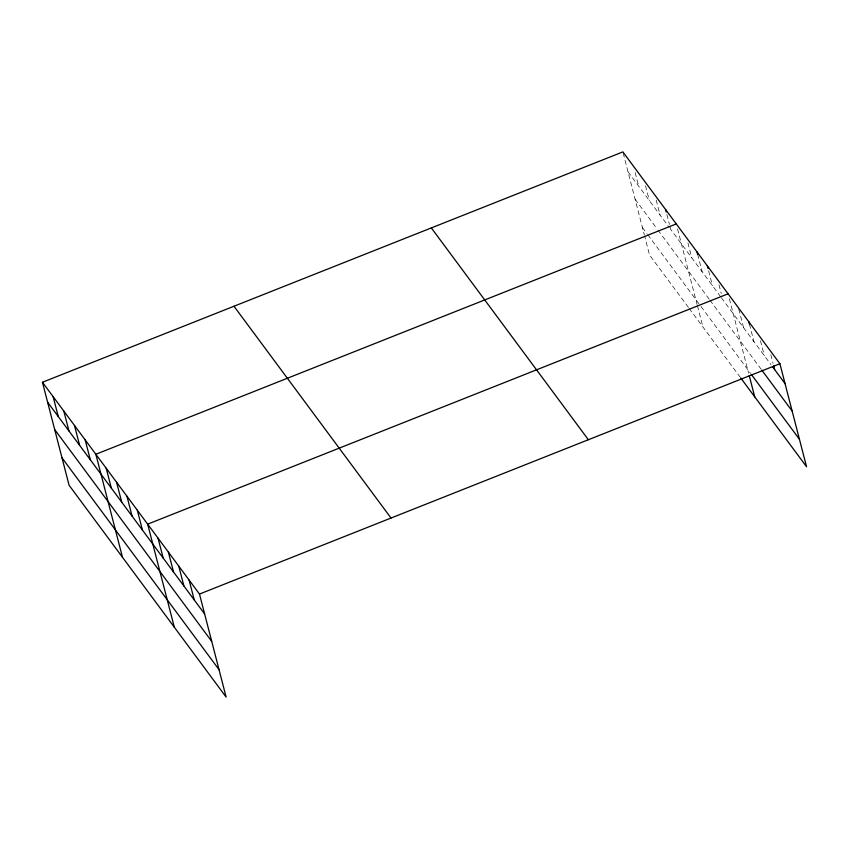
<?xml version="1.0" encoding="UTF-8"?>
<svg xmlns="http://www.w3.org/2000/svg" width="849" height="849" viewBox="0 0 849 849"><rect width="100%" height="100%" fill="white"/><g stroke="black" fill="none" stroke-linecap="round" stroke-linejoin="round"><path stroke-width="0.64" stroke-dasharray="4.25 3.18" d="M628.016 171.816L669.203 227.373M720.642 296.747L670.731 229.432L669.765 225.696M721.385 297.755L770.988 364.656M635.116 199.25L656.468 228.052M657.996 230.111L709.233 299.219M709.976 300.217L761.054 369.113M642.417 227.511L647.002 233.677M647.766 234.706L700.255 305.513M700.998 306.51L750.601 373.411M688.412 307.412L649.517 254.944L644.678 236.234M689.176 308.442L739.925 376.882M770.828 354.712L773.078 363.425M760.46 340.736L764.323 355.667M749.455 324.265L753.954 341.68M738.768 309.047L743.597 327.703M729.376 298.795L748.606 373.157M719.007 284.818L721.257 293.531M708.639 270.842L712.502 285.763M697.634 254.371L702.134 271.786M687.913 242.878L691.776 257.809M677.544 228.901L697.103 304.515M697.422 305.757L702.908 326.95M666.868 214.5L669.447 224.454M656.192 200.099L660.055 215.02M645.516 185.698L649.379 200.619M635.158 172.538L638.692 186.218M623.198 153.16L644.359 234.993"/><path stroke-width="1.27" d="M42.45 382.252L199.483 594.056L226.131 697.093L69.098 485.278L42.45 382.252L622.869 151.907L779.902 363.722L806.55 466.748L740.668 377.879M676.26 223.924L95.841 454.268L122.489 557.294M728.081 293.818L147.662 524.162L174.31 627.188M199.483 594.056L779.902 363.722M772.463 366.651L785.049 383.621M761.797 370.111L792.149 411.054M751.333 374.409L799.461 439.315M431.334 227.925L588.368 439.729M233.984 306.245L391.028 518.049M47.597 402.161L204.63 613.965M54.697 429.583L211.73 641.398M61.998 457.844L219.031 669.659M773.726 365.908L774.691 369.644M748.807 321.782L749.455 324.265M749.243 375.651L754.729 396.854M707.355 265.864L708.002 268.348M696.987 251.888L697.634 254.371M665.584 209.523L666.232 212.017M189.115 580.079L194.272 599.988M178.757 566.103L183.904 586.001M168.389 552.126L173.536 572.024M158.031 538.139L163.178 558.048M137.294 510.185L142.441 530.084M126.936 496.209L132.083 516.107M116.568 482.221L121.715 502.13M106.21 468.245L111.357 488.154M85.165 439.867L90.312 459.765M74.489 425.466L79.636 445.364M63.802 411.054L68.949 430.963M53.126 396.653L58.273 416.562"/></g></svg>
